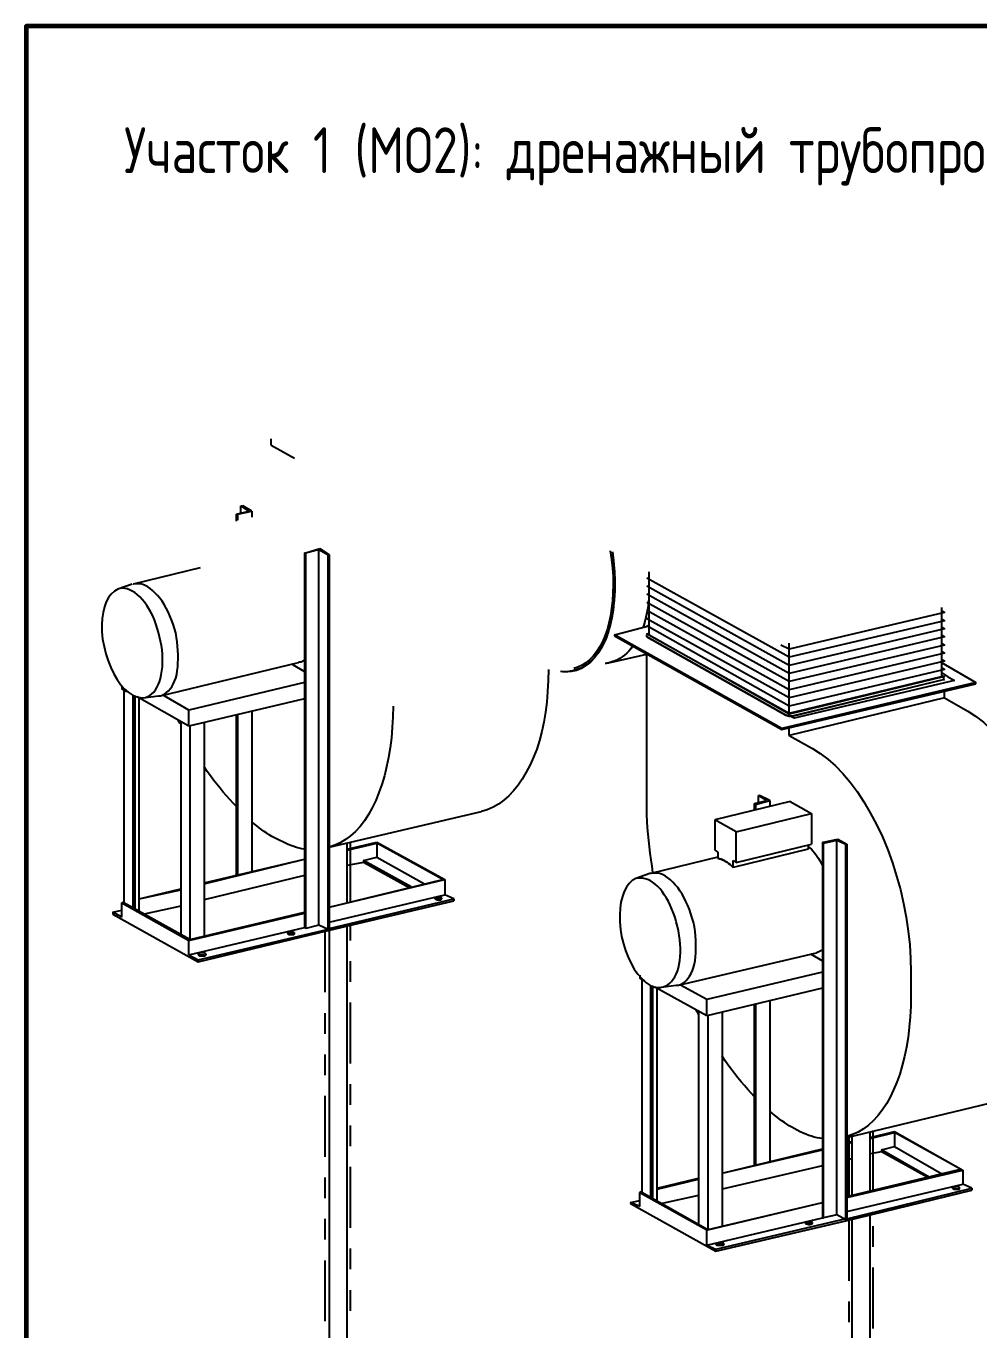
# Model space of a CAD drawing. Header units: metres. Extents: x 20 to 415, y 5 to 292.
# Drawn here: x 20 to 78.3, y 212.2 to 292 of the extents above; entities that cross this region are included whole.
import ezdxf

# ---------------------------------------------------------------- set-up
doc = ezdxf.new("R2010")
doc.units = ezdxf.units.M
for name, color, linetype in [('АРМАТУРА', 8, 'Continuous'), ('ВОЗДУХОВОДЫ', 7, 'Continuous'), ('ИЗОЛЯЦИЯ', 3, 'Continuous'), ('РАМКА', 7, 'Continuous'), ('ТЕКСТ', 7, 'Continuous'), ('ТРУБОПРОВОД', 5, 'Continuous')]:
    doc.layers.add(name, color=color, linetype=linetype)
doc.styles.add('GOST', font='isocpeur.ttf')

msp = doc.modelspace()

# ---------------------------------------------------------------- linework, layer by layer
at = {"layer": 'АРМАТУРА'}
for points in [[(35.003, 266.347), (35.003, 266.72)], [(35.003, 266.347), (36.432, 265.539)], [(32.889, 262.12), (33.635, 262.306)], [(32.889, 261.685), (32.889, 262.12)], [(32.889, 262.12), (32.951, 262.12)], [(32.951, 262.12), (33.822, 262.306)], [(32.951, 262.12), (32.951, 261.747)], [(33.138, 262.182), (33.138, 262.617)], [(33.635, 262.306), (33.138, 262.617)], [(33.138, 262.617), (33.262, 262.617)], [(33.822, 262.306), (33.262, 262.617)], [(33.822, 262.306), (33.822, 261.934)], [(37.054, 259.758), (37.054, 236.82)], [(37.054, 259.758), (37.116, 259.758)], [(37.116, 259.758), (37.986, 260.006)], [(37.116, 259.758), (37.924, 259.944)], [(37.116, 236.758), (37.116, 259.758)], [(37.924, 236.944), (37.924, 259.944)], [(37.924, 259.944), (38.484, 259.634)], [(37.986, 260.006), (38.546, 259.634)], [(38.484, 236.696), (38.484, 259.634)], [(38.484, 259.634), (38.546, 259.634)], [(38.546, 259.634), (38.546, 236.696)], [(30.651, 258.825), (26.549, 257.831)], [(28.227, 250.993), (28.356, 251.04), (28.479, 251.105), (28.599, 251.189), (28.711, 251.291), (28.818, 251.413), (28.916, 251.552), (29.007, 251.711), (29.089, 251.888), (29.16, 252.084), (29.222, 252.298), (29.255, 252.526), (29.281, 252.76), (29.298, 253.002), (29.307, 253.249), (29.307, 253.503), (29.297, 253.762), (29.279, 254.026), (29.25, 254.296), (29.21, 254.569), (29.159, 254.847), (29.081, 255.123), (28.995, 255.391), (28.902, 255.65), (28.801, 255.898), (28.693, 256.137), (28.578, 256.364), (28.455, 256.58), (28.324, 256.783), (28.186, 256.972), (28.041, 257.147), (27.891, 257.306), (27.742, 257.445), (27.593, 257.565), (27.444, 257.665), (27.295, 257.746), (27.145, 257.805), (26.996, 257.844), (26.847, 257.861), (26.698, 257.857), (26.549, 257.831)], [(25.616, 257.52), (25.404, 257.399), (25.215, 257.227), (25.051, 257.007), (24.912, 256.744), (24.8, 256.44), (24.717, 256.101), (24.662, 255.732), (24.638, 255.334), (24.645, 254.914), (24.684, 254.474), (24.773, 254.013), (24.889, 253.563), (25.03, 253.133), (25.193, 252.725), (25.376, 252.345), (25.575, 251.999), (25.788, 251.692), (26.013, 251.429), (26.247, 251.215), (26.486, 251.055)], [(26.486, 257.831), (25.616, 257.52)], [(27.17, 250.869), (27.316, 250.899), (27.453, 250.95), (27.582, 251.022), (27.704, 251.114), (27.815, 251.226), (27.917, 251.357), (28.011, 251.505), (28.093, 251.671), (28.166, 251.852), (28.227, 252.05), (28.277, 252.279), (28.316, 252.518), (28.343, 252.765), (28.358, 253.019), (28.359, 253.277), (28.348, 253.54), (28.323, 253.805), (28.285, 254.071), (28.232, 254.336), (28.165, 254.598), (28.103, 254.874), (28.031, 255.142), (27.949, 255.401), (27.855, 255.65), (27.753, 255.888), (27.641, 256.116), (27.52, 256.331), (27.391, 256.534), (27.254, 256.723), (27.108, 256.898), (26.957, 257.057), (26.804, 257.196), (26.649, 257.315), (26.493, 257.412), (26.339, 257.489), (26.186, 257.543), (26.036, 257.574), (25.891, 257.581), (25.751, 257.563), (25.616, 257.52)], [(56.014, 254.723), (58.127, 255.282)], [(66.27, 249.004), (56.014, 254.723)], [(56.014, 254.723), (56.014, 254.661)], [(56.014, 254.661), (66.27, 248.942)], [(66.519, 249.812), (58.003, 254.598)], [(58.127, 254.536), (58.065, 254.536)], [(37.054, 253.231), (37.034, 253.195), (37.009, 253.164), (36.981, 253.136), (36.95, 253.111), (36.914, 253.091), (36.875, 253.074), (36.832, 253.061), (36.786, 253.052), (36.735, 253.046), (36.681, 253.044)], [(58.003, 244.093), (58.003, 253.542)], [(28.227, 250.993), (36.681, 253.044)], [(36.308, 252.92), (37.054, 252.485)], [(51.973, 252.609), (51.962, 251.927), (51.928, 251.262), (51.872, 250.615), (51.794, 249.988), (51.693, 249.385), (51.57, 248.805), (51.425, 248.252), (51.257, 247.726), (51.067, 247.23), (50.854, 246.766), (50.623, 246.317), (50.377, 245.902), (50.116, 245.522), (49.84, 245.178), (49.549, 244.87), (49.243, 244.6), (48.922, 244.368), (48.586, 244.174), (48.236, 244.02), (47.87, 243.906)], [(76.03, 253.044), (78.143, 251.801)], [(76.03, 252.423), (76.403, 252.174)], [(25.865, 251.615), (25.865, 251.428)], [(37.054, 251.801), (29.968, 250.123)], [(78.143, 251.801), (66.27, 249.004)], [(66.27, 248.942), (78.143, 251.739)], [(76.838, 251.925), (67.016, 249.625), (66.768, 249.75)], [(76.216, 251.988), (66.892, 249.75)], [(76.154, 251.988), (76.216, 251.988)], [(76.403, 252.174), (76.838, 251.925)], [(78.143, 251.739), (78.143, 251.801)], [(26.176, 251.242), (25.865, 251.428)], [(25.989, 251.366), (25.989, 238.312)], [(26.486, 251.055), (26.561, 251.02), (26.635, 250.988), (26.708, 250.96), (26.781, 250.936), (26.852, 250.915), (26.92, 250.899), (26.988, 250.885), (27.052, 250.876), (27.112, 250.871), (27.17, 250.869)], [(26.549, 238.001), (26.549, 250.993)], [(26.673, 237.939), (26.673, 250.931)], [(29.968, 249.128), (26.797, 250.931)], [(26.922, 237.815), (26.922, 250.869)], [(27.17, 250.869), (28.103, 250.993)], [(28.103, 250.993), (28.119, 250.993), (28.134, 250.993), (28.145, 250.993), (28.156, 250.993), (28.165, 250.993), (28.174, 250.993), (28.185, 250.993), (28.196, 250.993), (28.21, 250.993), (28.227, 250.993)], [(29.968, 250.123), (28.351, 251.055)], [(37.054, 250.806), (29.968, 249.128)], [(76.216, 250.869), (66.705, 248.569)], [(76.216, 250.869), (76.216, 251.242)], [(76.216, 250.869), (77.646, 250.061)], [(29.968, 249.128), (29.968, 250.123)], [(33.822, 250.061), (33.822, 240.239)], [(42.462, 250.371), (42.451, 249.708), (42.418, 249.06), (42.363, 248.429), (42.287, 247.817), (42.19, 247.225), (42.073, 246.652), (41.935, 246.101), (41.778, 245.574), (41.601, 245.07), (41.405, 244.59), (41.191, 244.141), (40.959, 243.726), (40.709, 243.346), (40.444, 243.002), (40.162, 242.694), (39.866, 242.424), (39.555, 242.192), (39.231, 241.999), (38.895, 241.845), (38.546, 241.731)], [(77.646, 250.061), (78.127, 249.752), (78.6, 249.385), (79.062, 248.963), (79.514, 248.488), (79.954, 247.963), (80.38, 247.389), (80.793, 246.768), (81.191, 246.104), (81.571, 245.398), (81.935, 244.652), (82.256, 243.875), (82.546, 243.077), (82.805, 242.26), (83.031, 241.429), (83.225, 240.589), (83.385, 239.743), (83.512, 238.896), (83.602, 238.05), (83.657, 237.212), (83.676, 236.385)], [(29.47, 249.252), (29.452, 249.273), (29.433, 249.297), (29.414, 249.322), (29.396, 249.349), (29.377, 249.377), (29.358, 249.405), (29.34, 249.432), (29.321, 249.458), (29.302, 249.481), (29.284, 249.501)], [(29.47, 249.439), (29.47, 236.385)], [(30.03, 249.128), (30.03, 236.074)], [(30.9, 249.315), (30.9, 236.261)], [(32.889, 239.99), (32.889, 249.812)], [(32.951, 249.812), (32.951, 239.99)], [(66.705, 249.75), (66.519, 249.812)], [(66.892, 249.75), (66.705, 249.75)], [(66.27, 248.942), (66.27, 249.004)], [(66.705, 248.569), (66.705, 249.004)], [(66.705, 248.569), (68.135, 247.761)], [(68.135, 247.761), (68.616, 247.468), (69.089, 247.115), (69.551, 246.702), (70.003, 246.233), (70.443, 245.709), (70.87, 245.134), (71.282, 244.508), (71.68, 243.834), (72.061, 243.115), (72.424, 242.352), (72.745, 241.575), (73.035, 240.777), (73.294, 239.96), (73.52, 239.129), (73.714, 238.289), (73.875, 237.443), (74.001, 236.596), (74.092, 235.75), (74.146, 234.912), (74.165, 234.085)], [(32.889, 244.217), (32.684, 244.426), (32.48, 244.642), (32.276, 244.866), (32.072, 245.098), (31.872, 245.336), (31.672, 245.582), (31.474, 245.836), (31.28, 246.097), (31.088, 246.366), (30.9, 246.642)], [(66.768, 244.528), (62.168, 243.409)], [(64.592, 244.404), (65.338, 244.59)], [(64.592, 244.404), (64.654, 244.342)], [(64.592, 243.969), (64.592, 244.404)], [(64.654, 244.342), (65.524, 244.59)], [(64.654, 244.342), (64.654, 243.969)], [(65.338, 244.59), (64.841, 244.901)], [(64.841, 244.466), (64.841, 244.901)], [(64.841, 244.901), (64.903, 244.901)], [(65.524, 244.59), (64.903, 244.901)], [(65.524, 244.59), (65.524, 244.217)], [(66.768, 244.528), (68.073, 243.782)], [(38.546, 241.731), (47.87, 243.906)], [(58.376, 240.177), (58.32, 240.568), (58.265, 240.96), (58.213, 241.352), (58.164, 241.743), (58.12, 242.135), (58.08, 242.526), (58.048, 242.918), (58.024, 243.31), (58.008, 243.701), (58.003, 244.093)], [(63.473, 242.663), (68.073, 243.782)], [(68.073, 243.782), (68.073, 241.917)], [(35.376, 242.228), (35.21, 242.306), (35.047, 242.392), (34.887, 242.484), (34.73, 242.582), (34.576, 242.687), (34.422, 242.797), (34.271, 242.912), (34.121, 243.032), (33.971, 243.156), (33.822, 243.285)], [(62.168, 243.409), (62.168, 241.544)], [(63.473, 242.663), (62.168, 243.409)], [(37.054, 241.607), (36.886, 241.631), (36.718, 241.666), (36.551, 241.71), (36.383, 241.763), (36.215, 241.824), (36.047, 241.893), (35.879, 241.969), (35.711, 242.05), (35.543, 242.137), (35.376, 242.228)], [(39.665, 241.607), (41.468, 242.042)], [(39.665, 241.544), (41.468, 241.979)], [(41.468, 242.042), (45.632, 239.742)], [(41.468, 241.979), (41.468, 241.109)], [(45.508, 239.742), (41.468, 241.979)], [(63.473, 240.798), (63.473, 242.663)], [(63.473, 240.798), (68.073, 241.917)], [(68.819, 241.979), (68.757, 242.042)], [(68.757, 242.042), (68.819, 242.042)], [(68.757, 242.042), (68.757, 219.042)], [(68.819, 242.042), (69.689, 242.228)], [(68.819, 241.979), (69.627, 242.166)], [(68.819, 219.042), (68.819, 241.979)], [(69.627, 242.166), (70.187, 241.917)], [(69.627, 219.228), (69.627, 242.166)], [(69.689, 242.228), (70.249, 241.917)], [(70.187, 218.917), (70.187, 241.917)], [(70.187, 241.917), (70.249, 241.917)], [(70.249, 241.917), (70.249, 218.979)], [(40.659, 240.923), (41.468, 241.109)], [(41.468, 241.109), (44.389, 239.493)], [(62.354, 241.109), (58.251, 240.115)], [(62.168, 241.544), (62.354, 241.42)], [(62.354, 241.42), (62.354, 241.047)], [(67.886, 241.607), (63.286, 240.488)], [(67.886, 241.855), (67.886, 241.607)], [(67.886, 241.793), (67.98, 241.698), (68.072, 241.598), (68.164, 241.495), (68.256, 241.386), (68.345, 241.273), (68.433, 241.153), (68.518, 241.028), (68.601, 240.896), (68.68, 240.757), (68.757, 240.612)], [(30.9, 239.493), (37.054, 240.985)], [(30.9, 239.555), (37.054, 240.985)], [(40.659, 240.798), (39.665, 240.612)], [(43.581, 239.306), (40.659, 240.923)], [(40.659, 240.923), (40.659, 240.798)], [(43.457, 239.244), (40.659, 240.798)], [(63.286, 240.488), (63.193, 240.577), (63.1, 240.659), (63.007, 240.734), (62.913, 240.801), (62.82, 240.861), (62.727, 240.913), (62.634, 240.958), (62.541, 240.995), (62.447, 241.025), (62.354, 241.047)], [(62.354, 241.047), (62.447, 241.025), (62.541, 240.995), (62.634, 240.958), (62.727, 240.913), (62.82, 240.861), (62.913, 240.801), (63.007, 240.734), (63.1, 240.659), (63.193, 240.577), (63.286, 240.488)], [(63.286, 240.488), (63.286, 240.923)], [(63.286, 240.923), (63.473, 240.798)], [(37.054, 239.99), (30.9, 238.498)], [(38.546, 238.063), (45.508, 239.742)], [(38.546, 238.063), (45.632, 239.742)], [(45.632, 239.742), (45.632, 238.809)], [(57.319, 239.804), (57.106, 239.683), (56.917, 239.51), (56.753, 239.289), (56.615, 239.023), (56.503, 238.716), (56.419, 238.372), (56.365, 237.994), (56.34, 237.586), (56.347, 237.152), (56.386, 236.696), (56.459, 236.251), (56.562, 235.815), (56.694, 235.393), (56.851, 234.991), (57.032, 234.613), (57.233, 234.266), (57.451, 233.952), (57.686, 233.68), (57.932, 233.453), (58.189, 233.277)], [(58.189, 240.115), (57.319, 239.804)], [(58.873, 233.152), (59.018, 233.182), (59.156, 233.234), (59.285, 233.306), (59.406, 233.398), (59.518, 233.51), (59.62, 233.64), (59.713, 233.789), (59.796, 233.954), (59.868, 234.136), (59.93, 234.334), (59.98, 234.561), (60.019, 234.795), (60.045, 235.037), (60.06, 235.285), (60.062, 235.538), (60.051, 235.797), (60.026, 236.062), (59.988, 236.331), (59.935, 236.604), (59.868, 236.882), (59.805, 237.158), (59.728, 237.426), (59.639, 237.685), (59.541, 237.933), (59.432, 238.172), (59.317, 238.4), (59.196, 238.615), (59.07, 238.818), (58.941, 239.007), (58.811, 239.182), (58.66, 239.339), (58.506, 239.474), (58.351, 239.587), (58.196, 239.679), (58.042, 239.75), (57.889, 239.8), (57.739, 239.83), (57.594, 239.84), (57.453, 239.832), (57.319, 239.804)], [(58.251, 240.115), (58.25, 240.115), (58.245, 240.115), (58.238, 240.115), (58.23, 240.115), (58.22, 240.115), (58.211, 240.115), (58.203, 240.115), (58.195, 240.115), (58.191, 240.115), (58.189, 240.115)], [(59.93, 233.277), (60.058, 233.323), (60.182, 233.389), (60.301, 233.473), (60.414, 233.575), (60.52, 233.696), (60.619, 233.836), (60.709, 233.995), (60.791, 234.172), (60.863, 234.368), (60.924, 234.582), (60.958, 234.795), (60.983, 235.02), (61.001, 235.258), (61.01, 235.507), (61.01, 235.763), (61, 236.028), (60.981, 236.298), (60.952, 236.573), (60.913, 236.852), (60.862, 237.131), (60.784, 237.392), (60.698, 237.65), (60.605, 237.906), (60.504, 238.155), (60.396, 238.398), (60.28, 238.63), (60.157, 238.852), (60.027, 239.06), (59.889, 239.254), (59.743, 239.431), (59.594, 239.589), (59.445, 239.729), (59.296, 239.849), (59.147, 239.949), (58.997, 240.029), (58.848, 240.089), (58.699, 240.128), (58.55, 240.145), (58.401, 240.141), (58.251, 240.115)], [(26.922, 238.561), (29.47, 239.182)], [(26.922, 238.561), (29.47, 239.12)], [(38.546, 237.131), (45.632, 238.809)], [(45.446, 238.623), (45.444, 238.625), (45.439, 238.63), (45.429, 238.636), (45.416, 238.644), (45.399, 238.654), (45.379, 238.663), (45.355, 238.672), (45.327, 238.679), (45.295, 238.683), (45.259, 238.685), (45.222, 238.683), (45.186, 238.679), (45.151, 238.672), (45.118, 238.663), (45.089, 238.654), (45.062, 238.644), (45.041, 238.636), (45.025, 238.63), (45.015, 238.625), (45.011, 238.623)], [(46.192, 238.561), (45.632, 238.809)], [(25.865, 238.312), (25.989, 238.374)], [(25.865, 238.312), (29.968, 236.012)], [(25.865, 237.442), (25.865, 238.312)], [(30.03, 236.074), (25.989, 238.312)], [(29.47, 238.125), (27.232, 237.628)], [(38.484, 236.634), (46.192, 238.436)], [(38.546, 236.758), (46.192, 238.561)], [(45.011, 238.623), (45.013, 238.606), (45.018, 238.592), (45.026, 238.58), (45.037, 238.57), (45.05, 238.561), (45.064, 238.551), (45.081, 238.541), (45.098, 238.529), (45.116, 238.515), (45.135, 238.498), (45.156, 238.498), (45.179, 238.498), (45.205, 238.498), (45.232, 238.498), (45.259, 238.498), (45.287, 238.498), (45.314, 238.498), (45.34, 238.498), (45.363, 238.498), (45.384, 238.498)], [(45.446, 238.561), (45.407, 238.561), (45.365, 238.561), (45.322, 238.561), (45.279, 238.561), (45.236, 238.561), (45.195, 238.561), (45.158, 238.561), (45.124, 238.561), (45.095, 238.561), (45.073, 238.561)], [(45.384, 238.498), (45.401, 238.515), (45.414, 238.529), (45.425, 238.541), (45.432, 238.551), (45.439, 238.561), (45.442, 238.57), (45.444, 238.58), (45.445, 238.592), (45.446, 238.606), (45.446, 238.623)], [(46.192, 238.561), (46.192, 238.436)], [(25.305, 237.752), (25.865, 237.877)], [(25.865, 237.442), (25.305, 237.752)], [(25.305, 237.752), (25.305, 237.628)], [(25.305, 237.628), (30.527, 234.706)], [(29.968, 236.012), (37.054, 237.69)], [(30.03, 236.074), (37.054, 237.752)], [(29.968, 235.142), (37.054, 236.82)], [(30.527, 234.831), (38.422, 236.696)], [(30.527, 234.706), (38.484, 236.634)], [(36.432, 236.447), (36.431, 236.464), (36.425, 236.477), (36.416, 236.488), (36.403, 236.496), (36.386, 236.502), (36.365, 236.505), (36.341, 236.508), (36.313, 236.509), (36.281, 236.509), (36.246, 236.509), (36.209, 236.509), (36.173, 236.509), (36.137, 236.508), (36.105, 236.505), (36.075, 236.502), (36.049, 236.496), (36.028, 236.488), (36.011, 236.477), (36.001, 236.464), (35.997, 236.447)], [(35.997, 236.447), (35.999, 236.445), (36.004, 236.441), (36.012, 236.434), (36.023, 236.425), (36.036, 236.416), (36.051, 236.407), (36.068, 236.399), (36.085, 236.392), (36.103, 236.387), (36.122, 236.385), (36.142, 236.385), (36.165, 236.385), (36.191, 236.385), (36.218, 236.385), (36.246, 236.385), (36.274, 236.385), (36.301, 236.385), (36.327, 236.385), (36.35, 236.385), (36.37, 236.385)], [(36.432, 236.385), (36.393, 236.402), (36.352, 236.415), (36.309, 236.424), (36.265, 236.43), (36.222, 236.431), (36.182, 236.43), (36.144, 236.424), (36.11, 236.415), (36.082, 236.402), (36.059, 236.385)], [(36.37, 236.385), (36.387, 236.387), (36.401, 236.392), (36.411, 236.399), (36.419, 236.407), (36.425, 236.416), (36.429, 236.425), (36.431, 236.434), (36.432, 236.441), (36.432, 236.445), (36.432, 236.447)], [(37.054, 236.82), (37.116, 236.758)], [(37.924, 236.944), (37.116, 236.758)], [(38.484, 236.696), (37.924, 236.944)], [(38.546, 236.696), (38.484, 236.696)], [(29.968, 235.142), (29.968, 236.012)], [(29.968, 235.142), (30.527, 234.831)], [(31.024, 235.142), (31.021, 235.16), (31.011, 235.178), (30.994, 235.196), (30.973, 235.212), (30.947, 235.227), (30.917, 235.24), (30.884, 235.251), (30.85, 235.259), (30.813, 235.264), (30.776, 235.266), (30.738, 235.264), (30.702, 235.259), (30.667, 235.251), (30.635, 235.24), (30.605, 235.227), (30.579, 235.212), (30.557, 235.196), (30.541, 235.178), (30.531, 235.16), (30.527, 235.142)], [(30.527, 235.142), (30.529, 235.14), (30.534, 235.135), (30.542, 235.129), (30.553, 235.12), (30.566, 235.111), (30.581, 235.101), (30.597, 235.093), (30.615, 235.086), (30.633, 235.081), (30.651, 235.079), (30.672, 235.079), (30.695, 235.079), (30.721, 235.079), (30.748, 235.079), (30.776, 235.079), (30.804, 235.079), (30.831, 235.079), (30.857, 235.079), (30.879, 235.079), (30.9, 235.079)], [(30.527, 234.831), (30.527, 234.706)], [(30.962, 235.079), (30.923, 235.096), (30.881, 235.109), (30.838, 235.119), (30.795, 235.124), (30.753, 235.126), (30.712, 235.124), (30.674, 235.119), (30.64, 235.109), (30.612, 235.096), (30.589, 235.079)], [(30.9, 235.079), (30.919, 235.081), (30.937, 235.086), (30.954, 235.093), (30.971, 235.101), (30.986, 235.111), (30.998, 235.12), (31.009, 235.129), (31.017, 235.135), (31.022, 235.14), (31.024, 235.142)], [(59.93, 233.277), (68.384, 235.266)], [(68.011, 235.204), (68.757, 234.769)], [(68.757, 235.452), (68.736, 235.434), (68.712, 235.415), (68.684, 235.396), (68.652, 235.378), (68.617, 235.359), (68.578, 235.341), (68.535, 235.322), (68.488, 235.303), (68.438, 235.285), (68.384, 235.266)], [(57.568, 233.898), (57.568, 233.712)], [(68.757, 234.085), (61.67, 232.406)], [(74.165, 234.085), (74.165, 232.655)], [(57.878, 233.525), (57.568, 233.712)], [(57.692, 233.65), (57.692, 220.596)], [(58.189, 233.277), (58.264, 233.241), (58.338, 233.21), (58.411, 233.184), (58.484, 233.162), (58.555, 233.145), (58.623, 233.134), (58.69, 233.129), (58.754, 233.129), (58.815, 233.138), (58.873, 233.152)], [(58.251, 220.285), (58.251, 233.277)], [(58.376, 220.223), (58.376, 233.215)], [(61.67, 231.412), (58.5, 233.152)], [(58.873, 233.152), (59.805, 233.277)], [(59.805, 233.277), (59.807, 233.277), (59.812, 233.277), (59.82, 233.277), (59.831, 233.277), (59.844, 233.277), (59.859, 233.277), (59.876, 233.277), (59.893, 233.277), (59.911, 233.277), (59.93, 233.277)], [(61.67, 232.406), (60.054, 233.277)], [(58.624, 220.036), (58.624, 233.09)], [(68.757, 233.09), (61.67, 231.412)], [(61.67, 231.412), (61.67, 232.406)], [(74.165, 232.655), (74.154, 231.99), (74.121, 231.338), (74.066, 230.701), (73.99, 230.083), (73.893, 229.485), (73.776, 228.909), (73.638, 228.358), (73.48, 227.833), (73.304, 227.338), (73.108, 226.874), (72.894, 226.425), (72.662, 226.01), (72.412, 225.63), (72.146, 225.286), (71.865, 224.978), (71.568, 224.708), (71.258, 224.476), (70.934, 224.283), (70.597, 224.128), (70.249, 224.015)], [(61.173, 231.474), (61.154, 231.511), (61.136, 231.548), (61.117, 231.585), (61.098, 231.62), (61.08, 231.653), (61.061, 231.685), (61.042, 231.714), (61.024, 231.741), (61.005, 231.764), (60.986, 231.785)], [(61.173, 231.723), (61.173, 218.669)], [(62.603, 231.598), (62.603, 218.544)], [(64.592, 222.274), (64.592, 232.096)], [(64.654, 232.096), (64.654, 222.274)], [(65.524, 232.282), (65.524, 222.461)], [(61.732, 231.412), (61.732, 218.296)], [(64.592, 226.439), (64.387, 226.665), (64.182, 226.895), (63.978, 227.129), (63.776, 227.368), (63.574, 227.613), (63.375, 227.862), (63.177, 228.118), (62.983, 228.38), (62.791, 228.649), (62.603, 228.925)], [(70.249, 223.952), (79.573, 226.19)], [(67.016, 224.512), (66.867, 224.59), (66.718, 224.675), (66.569, 224.768), (66.419, 224.866), (66.27, 224.971), (66.121, 225.081), (65.972, 225.196), (65.823, 225.316), (65.674, 225.44), (65.524, 225.569)], [(68.757, 223.89), (68.589, 223.913), (68.42, 223.943), (68.251, 223.982), (68.082, 224.029), (67.91, 224.085), (67.736, 224.15), (67.561, 224.225), (67.382, 224.31), (67.201, 224.406), (67.016, 224.512)], [(71.678, 223.952), (73.17, 224.325)], [(73.17, 224.325), (77.335, 221.963)], [(70.249, 223.642), (70.559, 223.704)], [(70.249, 223.579), (70.559, 223.642)], [(71.678, 223.89), (73.17, 224.263)], [(73.17, 224.263), (73.17, 223.393)], [(77.211, 222.025), (73.17, 224.263)], [(62.603, 221.777), (68.757, 223.269)], [(62.603, 221.777), (68.757, 223.206)], [(72.362, 223.082), (71.678, 222.958)], [(72.362, 223.206), (73.17, 223.393)], [(75.284, 221.528), (72.362, 223.206)], [(72.362, 223.206), (72.362, 223.082)], [(75.159, 221.528), (72.362, 223.082)], [(73.17, 223.393), (76.092, 221.715)], [(68.757, 222.212), (62.603, 220.782)], [(70.559, 222.647), (70.249, 222.585)], [(70.249, 220.347), (77.211, 222.025)], [(70.249, 220.285), (77.335, 221.963)], [(77.335, 221.963), (77.335, 221.093)], [(58.624, 220.844), (61.173, 221.466)], [(58.624, 220.782), (61.173, 221.404)], [(57.568, 220.596), (57.692, 220.658)], [(57.568, 220.596), (61.67, 218.296)], [(57.568, 219.725), (57.568, 220.596)], [(61.732, 218.296), (57.692, 220.596)], [(61.173, 220.409), (58.935, 219.912)], [(70.187, 218.855), (77.895, 220.72)], [(70.249, 219.415), (77.335, 221.093)], [(70.249, 218.979), (77.895, 220.844)], [(77.149, 220.844), (77.147, 220.863), (77.141, 220.881), (77.132, 220.899), (77.119, 220.915), (77.102, 220.93), (77.081, 220.943), (77.057, 220.954), (77.029, 220.962), (76.998, 220.967), (76.962, 220.969), (76.925, 220.967), (76.889, 220.962), (76.854, 220.954), (76.821, 220.943), (76.791, 220.93), (76.765, 220.915), (76.744, 220.899), (76.728, 220.881), (76.717, 220.863), (76.714, 220.844)], [(76.714, 220.844), (76.715, 220.842), (76.72, 220.838), (76.728, 220.831), (76.74, 220.823), (76.753, 220.813), (76.767, 220.804), (76.784, 220.796), (76.801, 220.789), (76.819, 220.784), (76.838, 220.782), (76.857, 220.782), (76.876, 220.782), (76.896, 220.782), (76.916, 220.782), (76.939, 220.782), (76.963, 220.782), (76.99, 220.782), (77.019, 220.782), (77.051, 220.782), (77.087, 220.782)], [(77.149, 220.782), (77.109, 220.799), (77.068, 220.812), (77.025, 220.821), (76.981, 220.827), (76.939, 220.829), (76.898, 220.827), (76.86, 220.821), (76.827, 220.812), (76.798, 220.799), (76.776, 220.782)], [(77.087, 220.782), (77.103, 220.784), (77.117, 220.789), (77.127, 220.796), (77.135, 220.804), (77.141, 220.813), (77.145, 220.823), (77.147, 220.831), (77.148, 220.838), (77.149, 220.842), (77.149, 220.844)], [(77.895, 220.844), (77.335, 221.093)], [(77.895, 220.844), (77.895, 220.72)], [(57.008, 219.974), (57.568, 220.098)], [(57.568, 219.725), (57.008, 219.974)], [(57.008, 219.974), (57.008, 219.912)], [(57.008, 219.912), (62.23, 216.99)], [(61.67, 218.296), (68.757, 219.974)], [(61.732, 218.296), (68.757, 219.974)], [(68.785, 219.768), (68.785, 220.141)], [(61.67, 217.363), (68.757, 219.042)], [(62.23, 217.115), (70.124, 218.979)], [(62.23, 216.99), (70.187, 218.855)], [(68.135, 218.731), (68.133, 218.748), (68.128, 218.761), (68.118, 218.772), (68.105, 218.78), (68.089, 218.786), (68.068, 218.789), (68.044, 218.792), (68.016, 218.792), (67.984, 218.793), (67.949, 218.793), (67.911, 218.793), (67.875, 218.792), (67.84, 218.792), (67.808, 218.789), (67.778, 218.786), (67.752, 218.78), (67.73, 218.772), (67.714, 218.761), (67.704, 218.748), (67.7, 218.731)], [(67.7, 218.731), (67.702, 218.714), (67.707, 218.7), (67.715, 218.69), (67.726, 218.682), (67.739, 218.677), (67.753, 218.673), (67.77, 218.671), (67.788, 218.669), (67.806, 218.669), (67.824, 218.669), (67.845, 218.652), (67.868, 218.639), (67.894, 218.629), (67.921, 218.624), (67.949, 218.622), (67.977, 218.624), (68.003, 218.629), (68.029, 218.639), (68.052, 218.652), (68.073, 218.669)], [(68.073, 218.669), (68.09, 218.669), (68.103, 218.669), (68.114, 218.671), (68.122, 218.673), (68.128, 218.677), (68.131, 218.682), (68.133, 218.69), (68.135, 218.7), (68.135, 218.714), (68.135, 218.731)], [(68.757, 219.042), (68.819, 219.042)], [(69.627, 219.228), (68.819, 219.042)], [(70.187, 218.917), (69.627, 219.228)], [(70.249, 218.979), (70.187, 218.917)], [(61.67, 217.363), (61.67, 218.296)], [(68.135, 218.669), (68.096, 218.685), (68.054, 218.698), (68.011, 218.708), (67.968, 218.713), (67.926, 218.715), (67.885, 218.713), (67.847, 218.708), (67.813, 218.698), (67.785, 218.685), (67.762, 218.669)], [(61.67, 217.363), (62.23, 217.115)], [(62.727, 217.425), (62.723, 217.442), (62.713, 217.456), (62.697, 217.466), (62.675, 217.475), (62.649, 217.48), (62.619, 217.484), (62.587, 217.486), (62.552, 217.487), (62.516, 217.488), (62.478, 217.488), (62.441, 217.488), (62.405, 217.487), (62.37, 217.486), (62.337, 217.484), (62.307, 217.48), (62.281, 217.475), (62.26, 217.466), (62.243, 217.456), (62.233, 217.442), (62.23, 217.425)], [(62.23, 217.425), (62.232, 217.409), (62.237, 217.395), (62.245, 217.385), (62.256, 217.377), (62.269, 217.371), (62.283, 217.368), (62.3, 217.365), (62.317, 217.364), (62.335, 217.363), (62.354, 217.363), (62.375, 217.363), (62.398, 217.363), (62.424, 217.363), (62.45, 217.363), (62.478, 217.363), (62.506, 217.363), (62.534, 217.363), (62.559, 217.363), (62.582, 217.363), (62.603, 217.363)], [(62.665, 217.363), (62.626, 217.38), (62.585, 217.393), (62.541, 217.402), (62.498, 217.408), (62.455, 217.41), (62.414, 217.408), (62.376, 217.402), (62.343, 217.393), (62.314, 217.38), (62.292, 217.363)], [(62.603, 217.363), (62.621, 217.363), (62.639, 217.364), (62.657, 217.365), (62.674, 217.368), (62.689, 217.371), (62.701, 217.377), (62.712, 217.385), (62.72, 217.395), (62.725, 217.409), (62.727, 217.425)], [(62.23, 217.115), (62.23, 216.99)]]:
    msp.add_lwpolyline(points, dxfattribs=at)
at = {"layer": 'ВОЗДУХОВОДЫ'}
for points in [[(55.889, 259.82), (55.968, 259.207), (56.017, 258.601), (56.038, 258.005), (56.032, 257.424), (55.998, 256.86), (55.938, 256.316), (55.854, 255.796), (55.744, 255.303), (55.611, 254.84), (55.454, 254.412), (55.256, 254.005), (55.038, 253.645), (54.801, 253.33), (54.545, 253.062), (54.273, 252.842), (53.986, 252.671), (53.686, 252.549), (53.374, 252.477), (53.051, 252.455), (52.719, 252.485)], [(55.889, 259.82), (55.968, 259.207), (56.017, 258.601), (56.038, 258.005), (56.032, 257.424), (55.998, 256.86), (55.938, 256.316), (55.854, 255.796), (55.744, 255.303), (55.611, 254.84), (55.454, 254.412), (55.256, 254.005), (55.038, 253.645), (54.801, 253.33), (54.545, 253.062), (54.273, 252.842), (53.986, 252.671), (53.686, 252.549), (53.374, 252.477), (53.051, 252.455), (52.719, 252.485)], [(55.889, 259.82), (55.968, 259.209), (56.017, 258.607), (56.038, 258.017), (56.032, 257.442), (55.998, 256.883), (55.938, 256.343), (55.854, 255.823), (55.744, 255.326), (55.611, 254.856), (55.454, 254.412), (55.258, 254.022), (55.045, 253.675), (54.814, 253.369), (54.567, 253.107), (54.304, 252.889), (54.026, 252.715), (53.735, 252.588), (53.429, 252.507), (53.111, 252.472), (52.781, 252.485)], [(55.765, 259.882), (55.845, 259.346), (55.9, 258.817), (55.932, 258.298), (55.941, 257.79), (55.928, 257.295), (55.895, 256.812), (55.842, 256.343), (55.771, 255.89), (55.683, 255.453), (55.578, 255.034), (55.438, 254.656), (55.281, 254.304), (55.108, 253.983), (54.919, 253.692), (54.716, 253.433), (54.5, 253.208), (54.272, 253.017), (54.033, 252.863), (53.784, 252.748), (53.527, 252.671)], [(55.889, 259.82), (55.954, 259.282), (56, 258.748), (56.027, 258.223), (56.035, 257.706), (56.022, 257.202), (55.987, 256.709), (55.933, 256.233), (55.858, 255.772), (55.76, 255.331), (55.641, 254.909), (55.501, 254.531), (55.343, 254.18), (55.169, 253.859), (54.977, 253.568), (54.77, 253.309), (54.548, 253.083), (54.313, 252.893), (54.063, 252.739), (53.801, 252.623), (53.527, 252.547)], [(76.03, 255.717), (76.216, 255.593), (66.705, 253.355), (58.003, 258.204)], [(58.127, 258.577), (58.127, 254.723)], [(76.03, 255.22), (76.216, 255.096), (66.705, 252.858), (58.003, 257.706)], [(76.03, 254.723), (76.216, 254.598), (66.705, 252.361), (58.003, 257.209)], [(58.127, 256.961), (58.106, 256.757), (58.082, 256.558), (58.054, 256.364), (58.023, 256.174), (57.987, 255.99), (57.948, 255.811), (57.905, 255.638), (57.858, 255.471), (57.808, 255.311), (57.754, 255.158)], [(58.127, 256.836), (58.106, 256.652), (58.082, 256.471), (58.054, 256.294), (58.023, 256.12), (57.987, 255.95), (57.948, 255.784), (57.905, 255.622), (57.858, 255.464), (57.808, 255.309), (57.754, 255.158)], [(76.03, 254.225), (76.216, 254.101), (66.705, 251.863), (58.003, 256.712)], [(58.003, 256.215), (58.127, 256.277)], [(76.03, 256.401), (76.03, 252.174)], [(76.03, 253.728), (76.216, 253.604), (66.705, 251.366), (58.003, 256.215)], [(58.003, 255.717), (58.127, 255.779)], [(76.03, 253.231), (76.216, 253.107), (66.705, 250.869), (58.003, 255.717)], [(76.03, 256.215), (76.216, 256.09), (66.705, 253.852), (66.208, 254.101)], [(76.03, 252.734), (76.216, 252.609), (66.705, 250.371), (58.003, 255.282)], [(58.003, 255.282), (58.127, 255.282)], [(66.705, 249.874), (58.003, 254.785), (58.127, 254.785)], [(58.003, 254.785), (58.127, 254.785)], [(66.705, 249.874), (58.003, 254.785)], [(58.003, 254.598), (58.003, 254.723)], [(58.127, 254.723), (66.705, 249.936), (66.705, 254.225)], [(58.157, 254.737), (58.156, 254.737)], [(57.132, 254.039), (57.017, 253.879), (56.895, 253.732), (56.767, 253.601), (56.633, 253.483), (56.495, 253.379), (56.354, 253.287), (56.209, 253.208), (56.062, 253.142), (55.914, 253.087), (55.765, 253.044)], [(57.132, 254.039), (57.017, 253.879), (56.895, 253.732), (56.767, 253.601), (56.633, 253.483), (56.495, 253.379), (56.354, 253.287), (56.209, 253.208), (56.062, 253.142), (55.914, 253.087), (55.765, 253.044)], [(58.003, 254.598), (66.519, 249.812)], [(55.765, 253.044), (58.003, 253.542)], [(53.527, 252.547), (53.452, 252.528), (53.378, 252.511), (53.303, 252.495), (53.229, 252.481), (53.154, 252.469), (53.079, 252.462), (53.005, 252.459), (52.93, 252.462), (52.856, 252.47), (52.781, 252.485)], [(55.765, 253.044), (55.728, 253.028), (55.691, 253.014), (55.655, 253.004), (55.619, 252.996), (55.586, 252.99), (55.555, 252.986), (55.525, 252.984), (55.498, 252.983), (55.475, 252.982), (55.454, 252.982)], [(76.03, 252.236), (76.216, 252.174), (66.705, 249.874)], [(76.154, 252.174), (66.705, 249.874)], [(66.705, 249.936), (76.03, 252.174)], [(66.892, 249.75), (76.154, 251.988)], [(76.03, 252.236), (76.154, 252.174)], [(76.154, 252.112), (76.154, 251.988)], [(66.705, 249.874), (66.705, 249.75)], [(66.519, 249.812), (66.705, 249.75)], [(66.705, 249.75), (66.892, 249.75)]]:
    msp.add_lwpolyline(points, dxfattribs=at)
at = {"layer": 'ИЗОЛЯЦИЯ'}
for points in [[(39.851, 238.374), (39.851, 242.042)], [(38.297, 236.571), (38.297, 232.842)], [(39.851, 236.024), (39.851, 236.944)], [(39.851, 233.488), (39.851, 234.756)], [(38.297, 231.574), (38.297, 230.305)], [(39.851, 228.49), (39.851, 232.22)], [(38.297, 229.037), (38.297, 227.769)], [(39.851, 225.954), (39.851, 227.222)], [(38.297, 226.501), (38.297, 222.771)], [(39.851, 223.418), (39.851, 224.686)], [(71.865, 220.72), (71.865, 224.388)], [(70.373, 224.015), (70.373, 220.347)], [(39.851, 218.42), (39.851, 222.15)], [(38.297, 221.503), (38.297, 220.235)], [(38.297, 218.967), (38.297, 217.699)], [(70.373, 218.917), (70.373, 215.188)], [(71.865, 217.264), (71.865, 218.532)], [(39.851, 215.884), (39.851, 217.152)], [(38.297, 216.431), (38.297, 212.701)], [(71.865, 212.266), (71.865, 215.996)], [(39.851, 213.348), (39.851, 214.616)], [(70.373, 213.919), (70.373, 212.651)]]:
    msp.add_lwpolyline(points, dxfattribs=at)
at = {"layer": 'РАМКА', "lineweight": 60}
msp.add_lwpolyline([(20, 5), (415, 5), (415, 292), (20, 292), (20, 5)], dxfattribs=at)
at = {"layer": 'ТРУБОПРОВОД'}
for points in [[(39.665, 238.374), (39.665, 241.979)], [(38.546, 236.634), (38.546, 208.35)], [(39.665, 208.35), (39.665, 236.882)], [(71.678, 220.72), (71.678, 224.325)], [(70.559, 224.077), (70.559, 220.409)], [(70.559, 218.979), (70.559, 192.125)], [(71.678, 192.125), (71.678, 219.228)]]:
    msp.add_lwpolyline(points, dxfattribs=at)

# ---------------------------------------------------------------- texts
at = {"layer": 'ТЕКСТ', "style": 'GOST', "width": 0.8}
msp.add_text('Участок 1 (МО2): дренажный трубопровод %%c32 в технологический приямок', height=2.8, dxfattribs=at).set_placement((26, 283))

doc.saveas('drawing.dxf')
